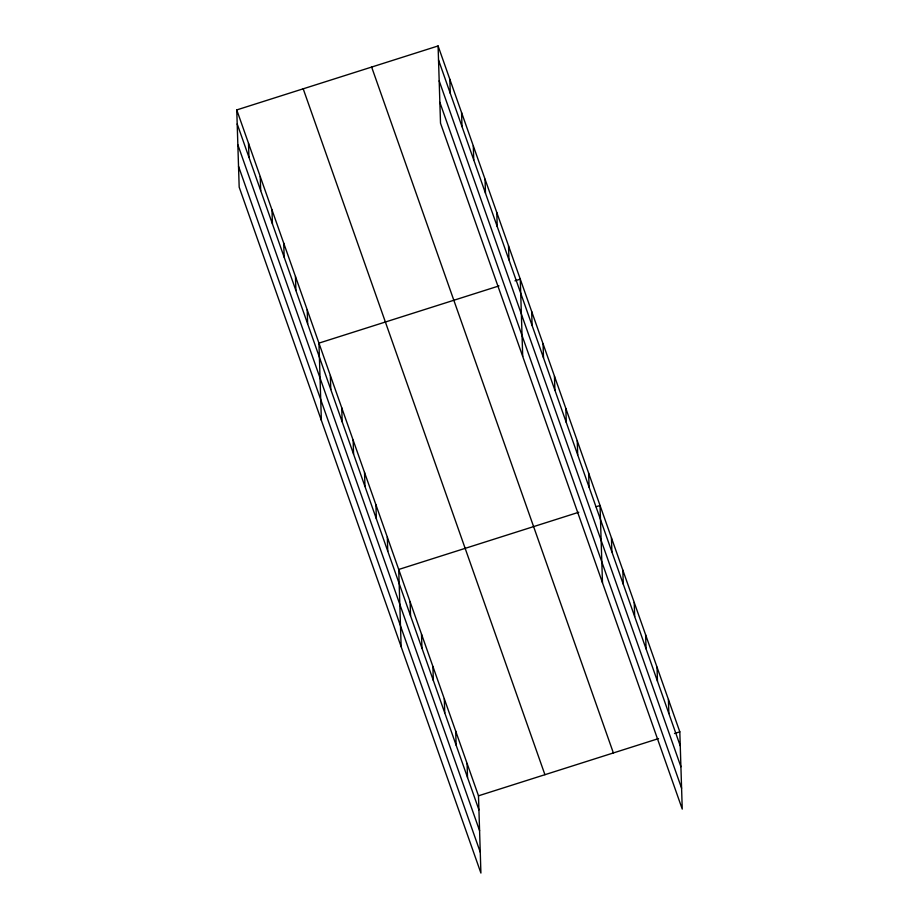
<?xml version="1.0" encoding="UTF-8"?>
<svg xmlns="http://www.w3.org/2000/svg" width="919" height="919" viewBox="0 0 919 919"><rect width="100%" height="100%" fill="white"/><g stroke="black" fill="none" stroke-linecap="round" stroke-linejoin="round"><path stroke-width="1.38" d="M236.757 109.924L478.489 795.808L480.913 873.05L239.181 187.166L236.757 109.924L438.087 45.95L679.819 731.834L682.243 809.076L440.511 123.192L438.087 45.95M499.017 285.912L318.95 343.12L321.374 420.362M514.962 280.835L520.269 279.146L522.704 356.388M578.786 512.251L398.72 569.47L401.143 646.712M596.052 506.76L600.038 505.496L602.473 582.738M478.489 795.808L658.555 738.589M674.5 733.523L679.819 731.834M438.524 59.988L680.255 745.872M439.179 80.849L680.91 766.733M439.856 102.331L681.588 788.215M371.644 67.064L613.375 752.948M303.201 88.81L544.921 774.694M237.205 123.962L478.925 809.846M237.86 144.811L479.592 830.707M238.526 166.305L480.258 852.189M668.423 699.497L668.86 713.535M657.028 667.171L657.464 681.197M645.62 634.834L646.068 648.871M634.225 602.496L634.673 616.534M622.829 570.159L623.277 584.197M611.434 537.833L611.882 551.859M588.642 473.159L589.09 487.196M577.247 440.821L577.695 454.859M565.851 408.484L566.299 422.522M554.456 376.158L554.904 390.196M543.06 343.821L543.508 357.859M531.664 311.484L532.112 325.521M508.529 245.832L508.977 259.87M496.788 212.519L497.225 226.556M485.048 179.205L485.485 193.243M473.308 145.891L473.744 159.929M461.568 112.578L462.004 126.615M449.828 79.264L450.264 93.301M467.093 763.471L467.53 777.508M455.698 731.133L456.134 745.171M444.302 698.808L444.739 712.834M432.906 666.47L433.343 680.508M421.511 634.133L421.947 648.171M410.115 601.796L410.552 615.833M387.324 537.133L387.761 551.17M375.928 504.795L376.365 518.833M364.533 472.458L364.969 486.496M353.137 440.132L353.574 454.158M341.742 407.795L342.178 421.832M330.346 375.457L330.783 389.495M307.21 309.806L307.647 323.844M295.47 276.493L295.907 290.53M283.718 243.179L284.166 257.217M271.978 209.865L272.426 223.903M260.238 176.551L260.686 190.589M248.498 143.238L248.946 157.275"/></g></svg>
